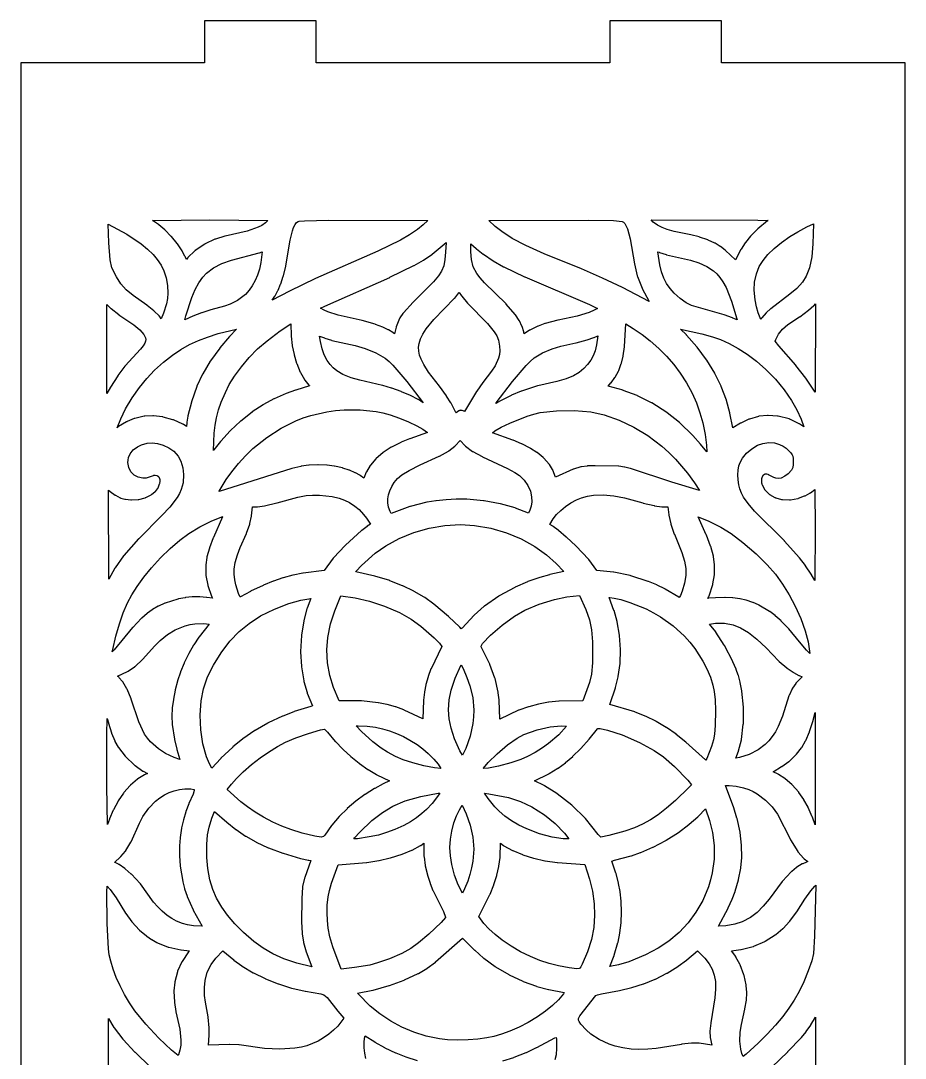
# Model space of a CAD drawing. Header units: millimetres. Extents: x 10 to 410, y 18 to 283.
# Drawn here: x 79 to 142.3, y 208.8 to 283 of the extents above; entities that cross this region are included whole.
import ezdxf

# ---------------------------------------------------------------- set-up
doc = ezdxf.new("R2010")
doc.units = ezdxf.units.MM
doc.layers.add('CUT', color=1, linetype='Continuous')

msp = doc.modelspace()

# ---------------------------------------------------------------- linework, layer by layer
at = {"layer": 'CUT'}
for points in [[(92.134, 283), (92.134, 280), (79, 280), (79, 160), (92.134, 160), (92.134, 157), (100.134, 157), (100.134, 160), (121.134, 160), (121.134, 157), (129.134, 157), (129.134, 160), (142.268, 160), (142.268, 280), (129.134, 280), (129.134, 283), (121.134, 283), (121.134, 280), (100.134, 280), (100.134, 283)], [(90.189, 267.071), (89.785, 267.56), (89.768, 267.579), (89.316, 268.037), (89.299, 268.053), (88.881, 268.409), (88.855, 268.429), (88.431, 268.712), (92.517, 268.75), (96.668, 268.71), (96.511, 268.548), (96.248, 268.362), (95.991, 268.226), (95.204, 267.947), (93.623, 267.59), (93.606, 267.585), (92.919, 267.383), (92.899, 267.376), (92.88, 267.368), (92.201, 267.052), (92.18, 267.042), (92.16, 267.029), (91.486, 266.566), (91.468, 266.553), (91.452, 266.538), (90.958, 266.07), (90.94, 266.051), (90.924, 266.031), (90.85, 265.929), (90.759, 266.146), (90.748, 266.169), (90.555, 266.53), (90.54, 266.555), (90.205, 267.05)], [(101.017, 268.737), (108.116, 268.706), (107.791, 268.409), (107.376, 268.067), (106.808, 267.679), (106.156, 267.305), (104.539, 266.523), (100.085, 264.562), (100.076, 264.557), (98.232, 263.663), (98.225, 263.66), (96.992, 263.021), (97.177, 263.299), (97.192, 263.324), (97.397, 263.715), (97.407, 263.736), (97.588, 264.168), (97.596, 264.188), (97.778, 264.737), (97.784, 264.757), (97.959, 265.453), (97.964, 265.475), (98.272, 267.318), (98.428, 267.983), (98.51, 268.212), (98.62, 268.428), (98.731, 268.567), (98.838, 268.646), (98.914, 268.669), (99.285, 268.699)], [(123.112, 264.716), (123.44, 263.875), (123.454, 263.845), (123.952, 262.913), (122.044, 263.91), (122.034, 263.915), (120.617, 264.59), (120.609, 264.594), (119.112, 265.249), (119.105, 265.251), (116.44, 266.339), (115.118, 266.935), (114.158, 267.438), (113.412, 267.915), (112.931, 268.296), (112.484, 268.707), (119.621, 268.738), (121.388, 268.707), (122.023, 268.648), (122.115, 268.586), (122.2, 268.495), (122.314, 268.308), (122.398, 268.11), (122.586, 267.414), (122.89, 265.624), (122.894, 265.605), (123.101, 264.752)], [(126.919, 267.687), (125.739, 267.923), (125.237, 268.067), (124.886, 268.201), (124.54, 268.378), (124.235, 268.606), (124.093, 268.763), (131.733, 268.745), (132.451, 268.723), (132.434, 268.711), (132.421, 268.701), (131.719, 268.119), (131.7, 268.102), (131.22, 267.624), (131.197, 267.598), (130.831, 267.132), (130.814, 267.108), (130.528, 266.654), (130.518, 266.637), (130.117, 265.895), (129.408, 266.574), (129.383, 266.595), (129.046, 266.848), (129.023, 266.864), (128.663, 267.083), (128.637, 267.097), (128.176, 267.314), (128.148, 267.325), (127.552, 267.53), (127.528, 267.536), (126.931, 267.684)], [(88.766, 265.932), (89.035, 265.524), (89.24, 265.104), (89.4, 264.606), (89.489, 264.075), (89.515, 263.506), (89.491, 263.126), (89.42, 262.756), (89.207, 262.076), (89.055, 261.678), (88.92, 261.861), (88.906, 261.879), (88.89, 261.896), (88.547, 262.232), (88.526, 262.251), (88.041, 262.638), (88.027, 262.648), (87.036, 263.345), (86.543, 263.762), (86.164, 264.185), (85.843, 264.675), (85.523, 265.334), (85.387, 265.909), (85.294, 267.125), (85.262, 268.446), (86.579, 267.733), (87.605, 267.056), (88.077, 266.671), (88.477, 266.279)], [(132.336, 262.125), (132.31, 262.099), (132.008, 261.742), (131.992, 261.721), (131.93, 261.631), (131.751, 262.108), (131.625, 262.541), (131.523, 263.036), (131.463, 263.723), (131.494, 264.302), (131.622, 264.906), (131.83, 265.418), (132.094, 265.841), (132.45, 266.275), (132.892, 266.71), (133.412, 267.14), (134.007, 267.558), (134.59, 267.913), (135.223, 268.251), (135.713, 268.483), (135.663, 267.034), (135.586, 266.119), (135.423, 265.322), (135.185, 264.728), (134.914, 264.305), (134.505, 263.853), (134.024, 263.441), (132.642, 262.403), (132.622, 262.386)], [(95.778, 264.432), (95.559, 264.031), (95.347, 263.732), (95.067, 263.427), (94.497, 262.989), (93.986, 262.722), (93.579, 262.579), (92.598, 262.318), (92.585, 262.314), (91.946, 262.109), (91.933, 262.104), (91.318, 261.873), (91.305, 261.868), (90.73, 261.617), (90.797, 261.887), (91.235, 263.201), (91.478, 263.775), (91.736, 264.259), (92.016, 264.662), (92.281, 264.953), (92.777, 265.338), (93.385, 265.645), (94.069, 265.877), (96.05, 266.394), (96.077, 266.402), (96.273, 266.476), (96.172, 265.701), (96.067, 265.239), (95.935, 264.815)], [(109.421, 267.132), (109.393, 266.454), (109.345, 265.914), (109.252, 265.478), (109.096, 265.094), (108.888, 264.759), (108.535, 264.329), (107.075, 262.876), (107.065, 262.866), (106.369, 262.103), (106.355, 262.086), (106.342, 262.068), (106.127, 261.744), (106.113, 261.719), (106.101, 261.694), (105.865, 261.111), (105.854, 261.078), (105.731, 260.615), (105.638, 260.684), (105.616, 260.7), (105.304, 260.888), (105.281, 260.901), (104.909, 261.08), (104.888, 261.089), (104.384, 261.285), (104.362, 261.292), (103.431, 261.564), (103.412, 261.569), (101.71, 261.937), (100.969, 262.172), (100.703, 262.294), (100.445, 262.452), (100.741, 262.597), (105.395, 264.645), (105.405, 264.649), (107.126, 265.488), (107.144, 265.497), (107.797, 265.875), (107.814, 265.886), (108.413, 266.293), (108.435, 266.31)], [(114.672, 261.535), (114.653, 261.568), (114.4, 261.955), (114.377, 261.985), (113.731, 262.731), (113.715, 262.748), (112.168, 264.259), (111.865, 264.604), (111.634, 264.914), (111.372, 265.41), (111.233, 265.925), (111.185, 266.473), (111.183, 267.05), (111.579, 266.699), (111.592, 266.688), (112.077, 266.307), (112.095, 266.294), (112.781, 265.837), (112.797, 265.828), (113.528, 265.41), (113.545, 265.401), (115.04, 264.678), (115.052, 264.673), (119.671, 262.7), (120.244, 262.411), (120.026, 262.29), (119.652, 262.134), (118.806, 261.882), (117.434, 261.586), (117.422, 261.583), (116.51, 261.346), (116.485, 261.338), (116.006, 261.164), (115.976, 261.151), (115.425, 260.876), (115.396, 260.859), (115.005, 260.601), (114.983, 260.723), (114.975, 260.754), (114.864, 261.125), (114.857, 261.145), (114.849, 261.164)], [(128.787, 264.89), (129.012, 264.626), (129.22, 264.322), (129.447, 263.91), (129.843, 262.947), (130.231, 261.689), (130.251, 261.6), (129.938, 261.737), (129.919, 261.745), (129.325, 261.956), (129.31, 261.961), (126.987, 262.638), (126.589, 262.828), (126.178, 263.128), (125.746, 263.519), (125.443, 263.856), (125.196, 264.209), (124.997, 264.596), (124.836, 265.035), (124.71, 265.54), (124.576, 266.483), (124.67, 266.44), (124.696, 266.43), (125.159, 266.275), (125.186, 266.267), (126.899, 265.874), (127.509, 265.689), (128.074, 265.435), (128.546, 265.115)], [(110.487, 255.137), (110.459, 255.136), (110.431, 255.132), (110.403, 255.126), (110.377, 255.117), (110.351, 255.104), (110.327, 255.09), (110.141, 254.965), (110.125, 254.989), (109.777, 255.65), (109.766, 255.669), (109.457, 256.158), (109.449, 256.17), (108.961, 256.86), (108.954, 256.87), (108.178, 257.873), (107.825, 258.414), (107.634, 258.792), (107.527, 259.09), (107.468, 259.372), (107.456, 259.643), (107.489, 259.911), (107.59, 260.239), (107.761, 260.587), (108.006, 260.96), (108.556, 261.623), (110.029, 263.151), (110.045, 263.169), (110.343, 263.536), (110.361, 263.561), (110.368, 263.574), (110.521, 263.328), (110.543, 263.298), (110.946, 262.809), (110.961, 262.791), (112.378, 261.337), (112.874, 260.747), (113.043, 260.468), (113.169, 260.146), (113.254, 259.723), (113.27, 259.394), (113.241, 259.132), (113.174, 258.868), (112.926, 258.33), (112.67, 257.934), (112.053, 257.129), (112.046, 257.12), (111.618, 256.509), (111.608, 256.492), (110.74, 255.048), (110.734, 255.054), (110.709, 255.07), (110.682, 255.084), (110.654, 255.095), (110.571, 255.123), (110.544, 255.131), (110.516, 255.135)], [(87.759, 259.746), (87.573, 259.514), (86.459, 258.318), (86.438, 258.293), (85.945, 257.618), (85.935, 257.603), (85.427, 256.801), (85.421, 256.792), (85.153, 256.332), (85.15, 262.696), (85.438, 262.426), (85.458, 262.409), (86.005, 261.986), (86.019, 261.976), (87.085, 261.255), (87.513, 260.904), (87.813, 260.56), (87.925, 260.311), (87.937, 260.203), (87.923, 260.081), (87.876, 259.947)], [(133.218, 259.749), (132.973, 260.084), (133.018, 260.213), (133.202, 260.588), (133.479, 260.943), (133.873, 261.267), (134.703, 261.815), (134.716, 261.825), (135.34, 262.291), (135.355, 262.303), (135.734, 262.629), (135.748, 262.642), (135.85, 262.743), (135.829, 256.425), (135.157, 257.43), (135.146, 257.445), (134.447, 258.353), (134.435, 258.367)], [(98.554, 259.1), (98.727, 258.505), (98.737, 258.478), (98.983, 257.876), (98.999, 257.842), (99.293, 257.333), (99.305, 257.313), (99.32, 257.294), (99.614, 256.939), (99.63, 256.921), (99.648, 256.904), (99.663, 256.892), (98.67, 256.59), (98.657, 256.586), (97.995, 256.348), (97.976, 256.34), (97.128, 255.963), (97.107, 255.952), (96.363, 255.545), (96.343, 255.533), (95.564, 255.02), (95.544, 255.006), (94.736, 254.367), (94.718, 254.352), (94.005, 253.686), (93.991, 253.671), (93.302, 252.925), (93.288, 252.91), (92.807, 252.307), (92.792, 252.286), (92.782, 252.27), (92.84, 253.505), (92.902, 254.084), (92.993, 254.606), (93.136, 255.165), (93.335, 255.731), (93.634, 256.421), (93.919, 256.987), (94.289, 257.583), (94.783, 258.258), (95.341, 258.917), (95.935, 259.525), (96.618, 260.117), (97.556, 260.824), (98.32, 261.32), (98.352, 260.455), (98.353, 260.436), (98.421, 259.781), (98.425, 259.757), (98.548, 259.124)], [(121.757, 257.947), (121.774, 257.984), (121.956, 258.48), (121.966, 258.512), (122.083, 259.007), (122.088, 259.033), (122.179, 259.687), (122.181, 259.71), (122.271, 261.331), (122.812, 260.991), (123.441, 260.559), (124.031, 260.101), (124.637, 259.567), (125.197, 259.005), (125.71, 258.415), (126.175, 257.799), (126.627, 257.097), (127.021, 256.368), (127.329, 255.677), (127.586, 254.965), (127.792, 254.234), (127.956, 253.414), (128.05, 252.647), (128.073, 252.157), (127.626, 252.715), (127.617, 252.726), (127.072, 253.34), (127.06, 253.354), (126.154, 254.251), (126.127, 254.274), (125.226, 254.966), (125.206, 254.98), (124.138, 255.664), (124.112, 255.678), (123.111, 256.179), (123.084, 256.19), (122.102, 256.56), (122.081, 256.567), (121.02, 256.87), (121.217, 257.095), (121.232, 257.113), (121.496, 257.473), (121.516, 257.505)], [(92.559, 258.658), (92.014, 257.752), (92.001, 257.726), (91.601, 256.871), (91.59, 256.844), (91.211, 255.749), (91.204, 255.726), (90.958, 254.745), (90.953, 254.721), (90.883, 254.279), (90.88, 254.252), (90.865, 253.972), (90.839, 253.992), (90.637, 254.126), (90.617, 254.139), (90.595, 254.149), (89.922, 254.446), (89.886, 254.459), (89.184, 254.659), (89.163, 254.664), (89.142, 254.667), (88.49, 254.748), (88.465, 254.75), (88.44, 254.749), (87.871, 254.716), (87.849, 254.714), (87.826, 254.71), (87.17, 254.562), (87.147, 254.556), (87.124, 254.548), (86.604, 254.334), (86.584, 254.325), (86.565, 254.314), (86.002, 253.969), (85.973, 253.949), (85.901, 253.892), (86.149, 254.529), (86.499, 255.243), (86.958, 256.022), (87.484, 256.776), (88.012, 257.424), (88.572, 258.014), (89.201, 258.579), (89.851, 259.089), (90.447, 259.488), (91.063, 259.835), (91.716, 260.139), (92.348, 260.381), (93.116, 260.623), (94.427, 260.947), (93.937, 260.422), (93.928, 260.412), (93.248, 259.606), (93.236, 259.591), (92.573, 258.679)], [(120.011, 260.353), (120.267, 260.466), (120.184, 259.819), (120.081, 259.402), (119.943, 259.038), (119.769, 258.716), (119.551, 258.42), (119.28, 258.137), (118.933, 257.842), (118.529, 257.592), (118.003, 257.384), (117.342, 257.202), (115.978, 256.886), (115.956, 256.88), (114.814, 256.516), (114.791, 256.507), (114.098, 256.217), (114.078, 256.207), (113.219, 255.762), (113.206, 255.755), (112.99, 255.629), (113.012, 255.661), (114.177, 257.196), (115.143, 258.354), (115.43, 258.639), (115.736, 258.889), (116.32, 259.251), (117.002, 259.542), (117.633, 259.732), (118.711, 259.97), (118.723, 259.973), (119.505, 260.183), (119.521, 260.188), (119.987, 260.344)], [(129.946, 253.88), (129.732, 254.929), (129.728, 254.948), (129.482, 255.835), (129.475, 255.86), (129.101, 256.847), (129.09, 256.872), (128.651, 257.765), (128.639, 257.787), (128.068, 258.719), (128.054, 258.74), (127.375, 259.654), (127.361, 259.671), (126.626, 260.512), (126.615, 260.525), (126.193, 260.952), (127.721, 260.615), (128.481, 260.401), (129.045, 260.202), (129.673, 259.917), (130.318, 259.561), (130.952, 259.152), (131.62, 258.651), (132.306, 258.053), (132.99, 257.354), (133.603, 256.612), (134.135, 255.838), (134.513, 255.17), (134.821, 254.494), (135.005, 253.957), (134.726, 254.156), (134.706, 254.169), (134.685, 254.18), (134.009, 254.504), (133.982, 254.515), (133.955, 254.523), (133.18, 254.714), (133.157, 254.719), (133.134, 254.721), (132.452, 254.772), (132.427, 254.773), (132.403, 254.772), (131.824, 254.712), (131.799, 254.709), (131.774, 254.703), (131.133, 254.516), (131.112, 254.508), (131.091, 254.5), (130.513, 254.224), (130.488, 254.21)], [(106.87, 256.195), (106.235, 256.47), (106.219, 256.477), (105.543, 256.721), (105.528, 256.726), (104.895, 256.916), (104.877, 256.921), (103.249, 257.297), (102.645, 257.465), (102.027, 257.707), (101.604, 257.955), (101.349, 258.168), (101.125, 258.418), (100.925, 258.712), (100.715, 259.111), (100.566, 259.541), (100.438, 260.062), (100.376, 260.452), (100.722, 260.31), (100.744, 260.301), (101.236, 260.146), (101.261, 260.139), (102.929, 259.774), (103.636, 259.568), (104.405, 259.247), (105.058, 258.859), (105.351, 258.628), (105.62, 258.366), (106.621, 257.194), (107.792, 255.683), (107.439, 255.906), (107.416, 255.918), (106.886, 256.188)], [(100.891, 255.033), (101.504, 255.121), (102.123, 255.174), (103.29, 255.178), (104.424, 255.056), (104.906, 254.958), (105.431, 254.808), (106.082, 254.58), (106.733, 254.314), (107.331, 254.031), (107.762, 253.792), (108.106, 253.547), (106.82, 253.097), (106.808, 253.093), (106.212, 252.855), (106.191, 252.845), (105.519, 252.51), (105.491, 252.494), (104.922, 252.125), (104.891, 252.102), (104.421, 251.695), (104.404, 251.68), (104.389, 251.663), (104.015, 251.217), (104.001, 251.198), (103.988, 251.179), (103.733, 250.747), (103.717, 250.714), (103.537, 250.291), (103.269, 250.476), (103.248, 250.49), (102.942, 250.662), (102.916, 250.675), (102.508, 250.852), (102.482, 250.862), (102.035, 251.006), (102.009, 251.013), (101.446, 251.136), (101.422, 251.14), (100.912, 251.205), (100.888, 251.207), (100.27, 251.234), (100.248, 251.234), (99.638, 251.213), (99.609, 251.21), (99.053, 251.133), (99.024, 251.128), (98.401, 250.972), (98.385, 250.968), (93.182, 249.337), (93.197, 249.364), (93.704, 250.195), (94.095, 250.742), (94.567, 251.326), (95.074, 251.878), (95.611, 252.395), (96.593, 253.193), (97.637, 253.868), (98.667, 254.382), (99.191, 254.589), (99.76, 254.774)], [(125.582, 249.99), (122.612, 250.975), (122.59, 250.981), (122.218, 251.072), (122.19, 251.077), (121.781, 251.132), (121.75, 251.135), (120.096, 251.171), (120.082, 251.171), (119.54, 251.156), (119.516, 251.154), (119.118, 251.107), (119.092, 251.103), (119.067, 251.097), (118.536, 250.931), (118.506, 250.92), (117.261, 250.368), (117.061, 250.858), (117.051, 250.879), (117.04, 250.899), (116.822, 251.255), (116.808, 251.275), (116.793, 251.294), (116.412, 251.723), (116.396, 251.739), (116.379, 251.754), (115.945, 252.109), (115.919, 252.128), (115.465, 252.418), (115.442, 252.431), (114.839, 252.74), (114.819, 252.749), (114.217, 252.999), (114.204, 253.004), (112.734, 253.532), (112.922, 253.668), (113.358, 253.921), (113.98, 254.227), (115.221, 254.722), (115.711, 254.873), (116.165, 254.974), (117.329, 255.112), (118.586, 255.129), (119.771, 255.025), (120.727, 254.812), (121.807, 254.435), (122.852, 253.939), (123.853, 253.329), (124.861, 252.563), (125.362, 252.114), (125.842, 251.635), (126.692, 250.643), (127.189, 249.954), (127.541, 249.393)], [(87.635, 252.68), (88.032, 252.788), (88.396, 252.812), (88.783, 252.767), (89.184, 252.65), (89.601, 252.454), (89.945, 252.204), (90.258, 251.851), (90.456, 251.493), (90.601, 251.012), (90.647, 250.541), (90.608, 249.948), (90.484, 249.474), (90.36, 249.197), (90.189, 248.905), (89.66, 248.221), (89.088, 247.608), (87.435, 245.95), (87.424, 245.938), (86.363, 244.749), (86.343, 244.722), (85.748, 243.869), (85.735, 243.848), (85.289, 243.068), (85.283, 249.419), (85.378, 249.344), (85.394, 249.332), (85.762, 249.078), (85.788, 249.062), (86.112, 248.887), (86.138, 248.874), (86.165, 248.865), (86.438, 248.783), (86.461, 248.777), (86.485, 248.774), (86.875, 248.727), (86.901, 248.725), (86.927, 248.725), (87.399, 248.757), (87.425, 248.76), (87.452, 248.766), (87.895, 248.883), (87.923, 248.892), (87.95, 248.904), (88.332, 249.098), (88.358, 249.113), (88.383, 249.13), (88.586, 249.297), (88.609, 249.317), (88.629, 249.341), (88.781, 249.533), (88.796, 249.554), (88.808, 249.575), (88.819, 249.598), (88.935, 249.875), (88.945, 249.902), (88.952, 249.93), (88.974, 250.05), (88.978, 250.075), (88.979, 250.1), (88.978, 250.125), (88.975, 250.149), (88.97, 250.174), (88.951, 250.245), (88.943, 250.27), (88.933, 250.295), (88.92, 250.318), (88.905, 250.341), (88.888, 250.361), (88.869, 250.38), (88.849, 250.397), (88.827, 250.412), (88.803, 250.425), (88.778, 250.436), (88.753, 250.444), (88.727, 250.45), (88.618, 250.468), (88.59, 250.471), (88.562, 250.471), (88.534, 250.469), (88.506, 250.464), (88.48, 250.456), (87.983, 250.283), (87.725, 250.273), (87.403, 250.348), (87.112, 250.509), (86.88, 250.742), (86.727, 251.036), (86.663, 251.397), (86.674, 251.581), (86.715, 251.76), (86.835, 252.025), (87.051, 252.302), (87.342, 252.532)], [(110.17, 248.78), (110.155, 248.78), (109.434, 248.745), (109.418, 248.744), (108.706, 248.67), (108.691, 248.667), (108.069, 248.567), (108.046, 248.562), (106.855, 248.265), (106.826, 248.256), (105.497, 247.767), (105.422, 247.89), (105.314, 248.217), (105.262, 248.522), (105.254, 248.804), (105.297, 249.092), (105.39, 249.388), (105.533, 249.687), (105.722, 249.978), (105.952, 250.252), (106.247, 250.518), (106.781, 250.838), (107.578, 251.242), (108.924, 251.858), (108.942, 251.867), (109.586, 252.22), (109.621, 252.242), (110.048, 252.565), (110.067, 252.581), (110.084, 252.598), (110.43, 252.97), (110.785, 252.595), (110.803, 252.578), (110.823, 252.562), (111.313, 252.202), (111.346, 252.181), (112.007, 251.826), (112.02, 251.819), (113.809, 250.977), (114.347, 250.682), (114.672, 250.469), (115.013, 250.137), (115.274, 249.762), (115.452, 249.359), (115.544, 248.94), (115.552, 248.583), (115.508, 248.293), (115.415, 248.003), (115.312, 247.776), (114.38, 248.144), (114.355, 248.152), (113.327, 248.451), (113.299, 248.457), (112.138, 248.669), (112.111, 248.673), (110.915, 248.773), (110.894, 248.774)], [(130.448, 251.397), (130.619, 251.72), (130.901, 252.067), (131.283, 252.389), (131.711, 252.636), (132.077, 252.766), (132.506, 252.831), (132.924, 252.8), (133.265, 252.699), (133.536, 252.562), (133.74, 252.419), (134.074, 252.105), (134.186, 251.95), (134.222, 251.848), (134.244, 251.691), (134.247, 251.271), (134.22, 251.042), (134.126, 250.849), (133.888, 250.602), (133.663, 250.426), (133.391, 250.296), (133.198, 250.261), (133.003, 250.278), (132.864, 250.322), (132.53, 250.511), (132.507, 250.523), (132.483, 250.532), (132.459, 250.539), (132.37, 250.561), (132.343, 250.566), (132.315, 250.569), (132.287, 250.569), (132.259, 250.566), (132.231, 250.56), (132.205, 250.551), (132.179, 250.54), (132.155, 250.526), (132.132, 250.51), (132.11, 250.492), (132.091, 250.472), (132.074, 250.45), (132.059, 250.426), (132.047, 250.401), (132.037, 250.375), (131.995, 250.245), (131.988, 250.219), (131.984, 250.193), (131.982, 250.167), (131.982, 250.141), (131.996, 249.933), (132, 249.906), (132.006, 249.879), (132.014, 249.852), (132.025, 249.827), (132.179, 249.52), (132.194, 249.495), (132.211, 249.471), (132.23, 249.449), (132.512, 249.163), (132.529, 249.146), (132.548, 249.132), (132.568, 249.118), (132.929, 248.904), (132.952, 248.892), (132.975, 248.882), (133, 248.874), (133.416, 248.762), (133.448, 248.756), (133.48, 248.753), (133.992, 248.738), (134.021, 248.738), (134.05, 248.742), (134.577, 248.836), (134.601, 248.842), (134.625, 248.849), (135.066, 249.012), (135.085, 249.02), (135.104, 249.029), (135.45, 249.219), (135.469, 249.23), (135.486, 249.242), (135.802, 249.485), (135.826, 246.695), (135.795, 242.975), (135.543, 243.409), (135.534, 243.424), (135.133, 244.02), (135.123, 244.034), (134.699, 244.588), (134.686, 244.604), (133.635, 245.786), (133.624, 245.798), (131.488, 247.93), (131.029, 248.463), (130.704, 248.927), (130.555, 249.204), (130.43, 249.525), (130.358, 249.804), (130.306, 250.159), (130.287, 250.513), (130.309, 250.858), (130.371, 251.173)], [(95.159, 246.34), (95.388, 247.002), (95.398, 247.036), (95.509, 247.566), (95.513, 247.597), (95.573, 248.233), (95.9, 248.234), (95.921, 248.235), (95.941, 248.238), (96.426, 248.313), (96.446, 248.317), (97.324, 248.518), (97.335, 248.521), (98.809, 248.924), (99.426, 249.042), (99.861, 249.071), (100.381, 249.062), (101.271, 248.971), (101.767, 248.853), (102.157, 248.714), (102.517, 248.54), (102.904, 248.29), (103.203, 248.038), (103.526, 247.692), (103.734, 247.415), (104.007, 246.991), (103.787, 246.851), (103.768, 246.837), (103.386, 246.546), (103.368, 246.531), (102.219, 245.492), (102.202, 245.476), (101.376, 244.589), (101.355, 244.564), (100.698, 243.669), (99.196, 243.494), (99.173, 243.49), (98.477, 243.349), (98.458, 243.345), (97.776, 243.159), (97.758, 243.153), (97.076, 242.918), (97.061, 242.912), (96.358, 242.621), (96.347, 242.616), (95.442, 242.191), (95.431, 242.186), (94.712, 241.809), (94.694, 241.808), (94.673, 241.833), (94.579, 242.04), (94.394, 242.654), (94.313, 243.018), (94.268, 243.429), (94.273, 243.774), (94.345, 244.264), (94.497, 244.8), (94.702, 245.327), (95.15, 246.316)], [(117.445, 246.562), (117.082, 246.832), (117.058, 246.848), (116.854, 246.97), (117.086, 247.371), (117.326, 247.683), (117.622, 247.984), (117.965, 248.265), (118.344, 248.518), (118.749, 248.733), (119.116, 248.883), (119.534, 249.003), (119.971, 249.076), (120.657, 249.101), (121.418, 249.027), (122.18, 248.875), (123.504, 248.509), (123.516, 248.506), (124.316, 248.321), (124.337, 248.317), (124.858, 248.238), (124.898, 248.235), (125.296, 248.233), (125.354, 247.666), (125.36, 247.63), (125.502, 247.026), (125.509, 247.001), (125.747, 246.288), (125.754, 246.271), (126.284, 244.975), (126.483, 244.342), (126.573, 243.818), (126.569, 243.331), (126.474, 242.764), (126.317, 242.205), (126.192, 241.899), (126.095, 241.761), (126.074, 241.768), (125.099, 242.354), (125.078, 242.365), (124.517, 242.64), (124.502, 242.647), (123.905, 242.895), (123.883, 242.904), (122.632, 243.308), (122.602, 243.316), (121.434, 243.556), (121.405, 243.561), (120.198, 243.679), (119.633, 244.46), (119.609, 244.489), (118.718, 245.427), (118.705, 245.439), (118.035, 246.062), (118.025, 246.07), (117.459, 246.551)], [(89.683, 245.253), (90.369, 245.844), (91.034, 246.336), (91.808, 246.797), (92.674, 247.228), (93.447, 247.534), (93.44, 247.51), (92.781, 246.041), (92.775, 246.026), (92.501, 245.31), (92.492, 245.283), (92.318, 244.648), (92.311, 244.614), (92.235, 244.095), (92.233, 244.072), (92.233, 244.05), (92.243, 243.369), (92.245, 243.345), (92.249, 243.32), (92.382, 242.637), (92.392, 242.6), (92.653, 241.835), (92.661, 241.815), (92.67, 241.796), (92.725, 241.691), (92.314, 241.757), (92.29, 241.759), (91.806, 241.794), (91.783, 241.795), (91.293, 241.788), (91.27, 241.787), (90.783, 241.74), (90.759, 241.737), (90.282, 241.649), (90.248, 241.641), (89.33, 241.352), (89.297, 241.34), (88.86, 241.139), (88.835, 241.127), (88.423, 240.886), (88.402, 240.872), (88.061, 240.628), (88.042, 240.613), (87.651, 240.279), (87.631, 240.26), (87.01, 239.609), (86.996, 239.594), (85.686, 237.995), (85.55, 237.856), (85.584, 238.029), (85.808, 238.985), (86.059, 239.858), (86.337, 240.649), (86.641, 241.358), (86.95, 241.951), (87.317, 242.538), (87.802, 243.207), (88.35, 243.877), (89.001, 244.589)], [(134.693, 238.567), (133.932, 239.508), (133.917, 239.525), (133.403, 240.065), (133.385, 240.082), (132.971, 240.448), (132.955, 240.462), (132.59, 240.738), (132.563, 240.756), (131.806, 241.203), (131.776, 241.219), (131.384, 241.39), (131.36, 241.399), (130.891, 241.555), (130.866, 241.562), (130.454, 241.659), (130.429, 241.663), (129.936, 241.731), (129.909, 241.734), (129.383, 241.755), (129.364, 241.755), (128.703, 241.736), (128.687, 241.735), (128.205, 241.694), (128.186, 241.692), (128.148, 241.686), (128.221, 241.846), (128.233, 241.875), (128.498, 242.679), (128.508, 242.717), (128.624, 243.363), (128.627, 243.386), (128.628, 243.41), (128.634, 244.059), (128.634, 244.081), (128.631, 244.102), (128.548, 244.665), (128.541, 244.699), (128.35, 245.391), (128.342, 245.416), (128.041, 246.207), (128.034, 246.222), (127.452, 247.515), (128.214, 247.218), (129.079, 246.789), (129.819, 246.329), (130.661, 245.686), (131.602, 244.867), (132.393, 244.089), (132.977, 243.415), (133.495, 242.7), (133.97, 241.934), (134.394, 241.135), (134.787, 240.249), (135.101, 239.364), (135.313, 238.569), (135.449, 237.744), (135.202, 237.989)], [(106.308, 242.592), (105.411, 242.95), (105.389, 242.958), (104.337, 243.281), (104.317, 243.286), (102.967, 243.592), (103.004, 243.64), (103.379, 244.041), (104.349, 244.916), (105.118, 245.447), (106.063, 245.96), (107.127, 246.398), (108.225, 246.715), (109.337, 246.906), (110.447, 246.969), (111.463, 246.906), (112.622, 246.7), (113.741, 246.376), (114.794, 245.943), (115.77, 245.404), (116.603, 244.812), (117.304, 244.188), (117.838, 243.61), (116.847, 243.386), (116.833, 243.382), (116.135, 243.187), (116.118, 243.181), (115.276, 242.883), (115.257, 242.875), (114.364, 242.484), (114.342, 242.473), (113.22, 241.857), (113.195, 241.842), (112.183, 241.138), (112.159, 241.12), (111.443, 240.497), (111.421, 240.476), (110.572, 239.556), (110.508, 239.501), (110.397, 239.637), (110.373, 239.663), (109.622, 240.377), (109.608, 240.389), (108.557, 241.267), (108.542, 241.279), (107.893, 241.751), (107.868, 241.767), (107.137, 242.189), (107.12, 242.199), (106.326, 242.584)], [(99.24, 240.086), (99.078, 239.058), (99.075, 239.028), (99.019, 237.894), (99.019, 237.865), (99.078, 236.816), (99.081, 236.786), (99.246, 235.781), (99.253, 235.75), (99.48, 234.95), (99.491, 234.919), (99.876, 233.999), (99.747, 233.944), (98.547, 233.588), (98.525, 233.581), (97.735, 233.273), (97.715, 233.264), (96.7, 232.778), (96.681, 232.768), (95.765, 232.239), (95.747, 232.228), (94.891, 231.643), (94.872, 231.629), (94.176, 231.063), (94.159, 231.048), (93.319, 230.247), (93.306, 230.234), (92.677, 229.55), (92.507, 229.859), (92.29, 230.365), (92.03, 231.28), (91.874, 232.288), (91.829, 233.334), (91.903, 234.356), (92.078, 235.228), (92.369, 236.067), (92.777, 236.915), (93.326, 237.804), (93.967, 238.633), (94.622, 239.315), (95.334, 239.9), (96.159, 240.431), (97.141, 240.927), (98.167, 241.32), (99.039, 241.557), (99.761, 241.679), (99.481, 240.978), (99.47, 240.946), (99.246, 240.115)], [(105.195, 234.097), (104.594, 234.221), (104.567, 234.225), (103.371, 234.351), (103.345, 234.352), (101.774, 234.367), (101.376, 235.308), (101.109, 236.167), (100.942, 237.088), (100.899, 238.015), (100.97, 238.889), (101.166, 239.86), (101.462, 240.793), (101.9, 241.87), (102.927, 241.723), (103.944, 241.485), (105.014, 241.134), (106.091, 240.665), (106.927, 240.196), (107.622, 239.702), (108.575, 238.866), (108.951, 238.481), (109.129, 238.254), (108.354, 236.659), (108.344, 236.636), (108.139, 236.09), (108.132, 236.068), (107.977, 235.519), (107.972, 235.497), (107.876, 235.007), (107.873, 234.985), (107.805, 234.402), (107.803, 234.377), (107.771, 233.076), (106.427, 233.702), (106.403, 233.712), (105.821, 233.921), (105.802, 233.927), (105.215, 234.092)], [(112.92, 235.984), (112.559, 236.95), (112.548, 236.976), (111.928, 238.228), (111.927, 238.276), (112.038, 238.463), (112.601, 239.067), (113.429, 239.778), (114.307, 240.415), (115.056, 240.836), (116.089, 241.268), (117.179, 241.607), (118.053, 241.791), (118.96, 241.886), (119.409, 240.901), (119.671, 240.162), (119.82, 239.44), (119.887, 238.588), (119.891, 237.076), (119.826, 236.278), (119.672, 235.661), (119.214, 234.366), (117.519, 234.342), (117.492, 234.34), (116.774, 234.26), (116.753, 234.257), (116.046, 234.124), (116.025, 234.12), (115.332, 233.936), (115.312, 233.93), (114.638, 233.695), (114.612, 233.684), (113.259, 233.055), (113.214, 234.415), (113.212, 234.438), (113.154, 234.94), (113.149, 234.969), (112.931, 235.947)], [(121.54, 235.291), (121.547, 235.315), (121.737, 236.076), (121.742, 236.103), (121.874, 237.024), (121.877, 237.054), (121.911, 237.989), (121.911, 238.02), (121.837, 239.034), (121.833, 239.064), (121.663, 240.002), (121.657, 240.028), (121.435, 240.812), (121.429, 240.831), (121.097, 241.75), (121.125, 241.75), (121.444, 241.708), (121.922, 241.598), (122.556, 241.403), (123.731, 240.93), (124.262, 240.661), (124.77, 240.361), (125.668, 239.714), (126.473, 238.974), (126.857, 238.549), (127.211, 238.102), (127.796, 237.2), (128.084, 236.636), (128.329, 236.05), (128.515, 235.48), (128.61, 235.037), (128.675, 234.434), (128.699, 233.662), (128.683, 232.584), (128.629, 231.965), (128.55, 231.571), (128.399, 231.085), (128.074, 230.231), (128.015, 230.108), (127.973, 230.136), (126.577, 231.401), (126.565, 231.411), (125.89, 231.957), (125.873, 231.97), (125.18, 232.451), (125.162, 232.463), (124.444, 232.884), (124.425, 232.894), (123.744, 233.227), (123.726, 233.236), (122.939, 233.553), (122.916, 233.561), (121.136, 234.104), (121.15, 234.161)], [(88.571, 238.272), (88.969, 238.668), (89.502, 239.097), (90.051, 239.435), (90.751, 239.728), (91.13, 239.827), (91.443, 239.878), (92.098, 239.896), (92.476, 239.848), (91.763, 238.938), (91.749, 238.92), (91.377, 238.355), (91.368, 238.34), (91.032, 237.756), (91.024, 237.74), (90.697, 237.071), (90.689, 237.053), (90.437, 236.436), (90.431, 236.419), (90.22, 235.791), (90.215, 235.773), (90.046, 235.135), (90.042, 235.117), (89.918, 234.478), (89.915, 234.459), (89.842, 233.865), (89.841, 233.843), (89.817, 233.257), (89.817, 233.235), (89.838, 232.707), (89.841, 232.678), (89.994, 231.622), (89.998, 231.598), (90.164, 230.894), (90.168, 230.88), (90.373, 230.169), (89.963, 230.31), (89.36, 230.6), (88.849, 230.937), (88.282, 231.435), (88.055, 231.691), (87.851, 231.978), (87.457, 232.856), (86.899, 234.476), (86.893, 234.492), (86.604, 235.191), (86.586, 235.227), (86.292, 235.724), (86.279, 235.744), (86.264, 235.763), (86.048, 236.016), (86.023, 236.041), (85.93, 236.125), (86.642, 236.462), (86.677, 236.482), (87.144, 236.793), (87.162, 236.806), (87.179, 236.82), (87.713, 237.314), (87.731, 237.333)], [(129.937, 237.177), (129.329, 238.328), (129.316, 238.349), (128.726, 239.265), (128.708, 239.289), (128.257, 239.849), (128.688, 239.903), (129.344, 239.904), (129.95, 239.79), (130.489, 239.578), (131.05, 239.243), (131.652, 238.771), (132.315, 238.147), (133.227, 237.194), (133.248, 237.174), (133.796, 236.711), (133.818, 236.694), (134.239, 236.405), (134.263, 236.39), (134.655, 236.176), (134.691, 236.16), (134.899, 236.082), (134.465, 235.637), (134.45, 235.62), (134.436, 235.602), (134.202, 235.27), (134.188, 235.248), (134.176, 235.225), (133.956, 234.742), (133.944, 234.711), (133.481, 233.257), (133.176, 232.514), (132.976, 232.137), (132.756, 231.798), (132.516, 231.499), (132.256, 231.235), (131.753, 230.851), (131.101, 230.51), (130.422, 230.297), (130.156, 230.254), (130.343, 230.759), (130.352, 230.789), (130.546, 231.57), (130.552, 231.604), (130.684, 232.695), (130.686, 232.726), (130.695, 233.879), (130.694, 233.909), (130.58, 235.055), (130.576, 235.08), (130.465, 235.665), (130.46, 235.684), (130.334, 236.17), (130.327, 236.191), (130.184, 236.607), (130.176, 236.627), (129.946, 237.158)], [(109.604, 233.721), (109.642, 234.424), (109.781, 235.128), (110.065, 235.971), (110.474, 236.888), (110.498, 236.927), (110.635, 236.673), (110.917, 236.025), (111.132, 235.428), (111.332, 234.586), (111.404, 233.696), (111.39, 233.214), (111.338, 232.731), (111.144, 231.827), (110.825, 230.95), (110.59, 230.473), (110.416, 230.788), (110.032, 231.642), (109.789, 232.399), (109.656, 233.068)], [(85.621, 226.542), (85.35, 225.912), (85.344, 225.897), (85.207, 225.518), (85.155, 228.245), (85.163, 231.95), (85.187, 233.093), (85.269, 232.785), (85.272, 232.772), (85.495, 232.067), (85.502, 232.049), (85.72, 231.498), (85.737, 231.462), (85.97, 231.054), (85.993, 231.021), (86.475, 230.406), (86.501, 230.377), (87.144, 229.761), (87.174, 229.735), (87.725, 229.34), (87.743, 229.328), (87.762, 229.317), (88.063, 229.166), (87.888, 229.085), (87.859, 229.07), (87.375, 228.775), (87.357, 228.763), (87.34, 228.75), (86.847, 228.333), (86.831, 228.319), (86.816, 228.303), (86.368, 227.791), (86.347, 227.763), (85.98, 227.217), (85.965, 227.192), (85.631, 226.563)], [(133.674, 228.777), (133.645, 228.798), (133.191, 229.095), (133.169, 229.108), (132.831, 229.288), (133.427, 229.654), (133.445, 229.666), (133.948, 230.029), (133.977, 230.053), (134.452, 230.506), (134.467, 230.521), (134.48, 230.537), (134.842, 231.002), (134.863, 231.033), (135.138, 231.504), (135.153, 231.533), (135.418, 232.14), (135.428, 232.168), (135.678, 232.953), (135.683, 232.971), (135.82, 233.531), (135.831, 233.185), (135.83, 225.692), (135.824, 225.484), (135.626, 226.042), (135.619, 226.06), (135.328, 226.723), (135.316, 226.747), (135.016, 227.283), (135.002, 227.306), (134.665, 227.791), (134.644, 227.817), (134.172, 228.347), (134.145, 228.374)], [(94.916, 229.28), (95.502, 229.794), (96.131, 230.284), (96.717, 230.691), (97.371, 231.094), (97.944, 231.395), (98.68, 231.708), (99.577, 232.026), (100.432, 232.279), (100.721, 232.322), (100.745, 232.308), (100.948, 232.12), (101.491, 231.459), (101.506, 231.443), (102.037, 230.893), (102.051, 230.879), (102.604, 230.381), (102.616, 230.371), (103.211, 229.894), (103.224, 229.885), (103.831, 229.453), (103.846, 229.443), (104.436, 229.081), (104.463, 229.066), (105.387, 228.628), (104.932, 228.422), (104.917, 228.415), (104.316, 228.099), (104.297, 228.088), (103.635, 227.671), (103.618, 227.659), (102.978, 227.186), (102.962, 227.174), (102.359, 226.659), (102.344, 226.645), (101.793, 226.101), (101.777, 226.083), (101.252, 225.467), (101.235, 225.445), (100.751, 224.744), (100.685, 224.673), (100.646, 224.648), (100.484, 224.62), (100.045, 224.679), (99.128, 224.897), (98.324, 225.146), (97.677, 225.394), (97.043, 225.68), (96.359, 226.037), (95.771, 226.391), (95.214, 226.773), (94.751, 227.131), (93.774, 228.01), (94.079, 228.403), (94.444, 228.813)], [(107.046, 229.915), (106.365, 230.149), (105.803, 230.389), (105.227, 230.685), (104.776, 230.972), (104.187, 231.433), (103.378, 232.17), (102.987, 232.573), (103.147, 232.582), (103.774, 232.547), (104.373, 232.466), (104.885, 232.358), (105.388, 232.212), (105.883, 232.027), (106.367, 231.807), (106.834, 231.555), (107.344, 231.231), (107.76, 230.922), (108.145, 230.591), (108.544, 230.188), (108.847, 229.822), (109.057, 229.513), (108.601, 229.557), (107.836, 229.703)], [(112.43, 229.946), (113.072, 230.579), (113.811, 231.201), (114.511, 231.699), (114.993, 231.952), (115.939, 232.284), (116.871, 232.494), (117.65, 232.566), (118.044, 232.55), (117.482, 231.936), (116.757, 231.309), (116.326, 231), (115.8, 230.673), (115.252, 230.383), (114.767, 230.165), (114.067, 229.916), (113.163, 229.685), (112.464, 229.553), (112.076, 229.51), (112.102, 229.552)], [(117.959, 229.933), (117.975, 229.945), (118.485, 230.377), (118.5, 230.39), (119.05, 230.927), (119.064, 230.941), (119.656, 231.607), (119.667, 231.621), (120.249, 232.364), (120.289, 232.392), (120.435, 232.387), (120.968, 232.267), (122.016, 231.924), (123.259, 231.382), (124.318, 230.808), (124.975, 230.353), (125.76, 229.655), (126.713, 228.682), (126.982, 228.359), (126.985, 228.355), (126.797, 228.154), (125.83, 227.228), (125.195, 226.672), (124.583, 226.203), (124.037, 225.846), (123.479, 225.54), (122.896, 225.279), (122.199, 225.03), (121.065, 224.726), (120.498, 224.618), (120.305, 224.8), (119.385, 225.948), (119.361, 225.974), (118.433, 226.877), (118.411, 226.896), (117.375, 227.712), (117.35, 227.73), (116.46, 228.284), (116.433, 228.298), (115.737, 228.631), (116.772, 229.138), (116.796, 229.152), (117.412, 229.534), (117.43, 229.546)], [(85.989, 222.675), (85.744, 222.788), (85.717, 222.799), (85.696, 222.805), (86.138, 223.205), (86.162, 223.23), (86.497, 223.618), (86.513, 223.638), (86.526, 223.659), (86.873, 224.245), (86.887, 224.273), (87.487, 225.608), (87.74, 226.086), (88.16, 226.685), (88.641, 227.183), (88.949, 227.427), (89.278, 227.634), (89.622, 227.802), (89.98, 227.929), (90.352, 228.015), (90.735, 228.058), (91.174, 228.056), (91.38, 228.024), (91.408, 228.011), (91.415, 227.944), (91.33, 227.673), (91.031, 227.01), (91.024, 226.994), (90.813, 226.44), (90.807, 226.422), (90.637, 225.859), (90.632, 225.84), (90.503, 225.268), (90.499, 225.247), (90.403, 224.593), (90.401, 224.572), (90.359, 223.982), (90.359, 223.961), (90.361, 223.286), (90.361, 223.267), (90.412, 222.547), (90.414, 222.523), (90.585, 221.44), (90.59, 221.413), (90.713, 220.942), (90.719, 220.923), (90.898, 220.392), (90.908, 220.367), (91.334, 219.416), (91.344, 219.396), (91.976, 218.248), (91.367, 218.263), (90.924, 218.334), (90.561, 218.434), (90.15, 218.599), (89.812, 218.781), (89.484, 219.001), (89.11, 219.312), (88.801, 219.621), (88.501, 219.971), (87.566, 221.277), (87.542, 221.306), (86.93, 221.952), (86.909, 221.972), (86.463, 222.354), (86.438, 222.373), (86.029, 222.652), (86.009, 222.664)], [(134.068, 224.413), (134.577, 223.58), (134.591, 223.56), (134.607, 223.541), (134.999, 223.097), (135.016, 223.079), (135.034, 223.063), (135.292, 222.858), (135.242, 222.842), (135.213, 222.831), (134.935, 222.71), (134.9, 222.692), (134.511, 222.452), (134.482, 222.431), (134.147, 222.159), (134.119, 222.134), (133.493, 221.468), (133.472, 221.442), (132.534, 220.176), (132.116, 219.669), (131.68, 219.229), (131.202, 218.864), (130.614, 218.554), (130.07, 218.378), (129.445, 218.276), (128.9, 218.238), (129.603, 219.54), (129.612, 219.558), (129.887, 220.166), (129.893, 220.182), (130.098, 220.721), (130.105, 220.742), (130.341, 221.55), (130.348, 221.577), (130.501, 222.386), (130.505, 222.413), (130.571, 223.159), (130.572, 223.187), (130.564, 224.007), (130.563, 224.036), (130.46, 224.938), (130.455, 224.967), (130.235, 225.955), (130.229, 225.978), (130.002, 226.698), (129.998, 226.712), (129.406, 228.308), (129.674, 228.304), (130.163, 228.246), (130.686, 228.137), (131.082, 228.016), (131.397, 227.878), (131.683, 227.711), (132.269, 227.26), (132.743, 226.774), (133.132, 226.252), (134.058, 224.432)], [(105.169, 224.931), (104.58, 224.763), (103.912, 224.621), (103.095, 224.499), (102.829, 224.486), (102.88, 224.554), (103.251, 224.971), (104.101, 225.792), (104.868, 226.375), (105.626, 226.826), (106.508, 227.2), (107.617, 227.519), (108.847, 227.746), (108.984, 227.755), (108.819, 227.512), (108.425, 227.021), (108.016, 226.576), (107.701, 226.293), (107.303, 225.987), (106.87, 225.704), (106.407, 225.446), (105.768, 225.151)], [(112.48, 227.716), (113.896, 227.436), (114.74, 227.154), (115.547, 226.769), (116.453, 226.198), (117.222, 225.579), (117.891, 224.895), (118.207, 224.485), (117.81, 224.497), (117.007, 224.615), (116.101, 224.856), (115.204, 225.2), (114.637, 225.475), (114.107, 225.781), (113.627, 226.112), (113.21, 226.46), (112.907, 226.773), (112.428, 227.379), (112.18, 227.75)], [(92.308, 224.083), (92.367, 224.767), (92.476, 225.325), (92.678, 225.972), (92.866, 226.441), (93.737, 225.678), (93.747, 225.67), (94.383, 225.161), (94.4, 225.149), (95.079, 224.684), (95.099, 224.671), (95.822, 224.263), (95.841, 224.253), (96.698, 223.851), (96.721, 223.841), (97.745, 223.467), (97.76, 223.462), (99.006, 223.088), (99.024, 223.083), (99.557, 222.962), (99.596, 222.956), (99.744, 222.943), (99.312, 221.713), (99.304, 221.685), (99.163, 221.087), (99.159, 221.065), (99.156, 221.043), (99.096, 220.213), (99.096, 220.194), (99.093, 218.561), (99.093, 218.548), (99.127, 217.731), (99.13, 217.702), (99.219, 217.102), (99.227, 217.065), (99.418, 216.416), (99.424, 216.398), (99.813, 215.344), (98.743, 215.596), (97.811, 215.908), (97.029, 216.266), (96.349, 216.665), (95.681, 217.149), (94.938, 217.788), (94.314, 218.409), (93.781, 219.034), (93.375, 219.608), (93.007, 220.255), (92.744, 220.86), (92.526, 221.556), (92.372, 222.36), (92.305, 223.144)], [(110.751, 220.914), (110.598, 220.611), (110.295, 221.209), (110.029, 221.901), (109.827, 222.657), (109.732, 223.264), (109.701, 223.866), (109.733, 224.459), (109.827, 225.046), (109.984, 225.625), (110.177, 226.132), (110.387, 226.573), (110.568, 226.901), (110.868, 226.273), (111.151, 225.478), (111.337, 224.618), (111.399, 223.756), (111.337, 222.884), (111.253, 222.417), (111.132, 221.942), (110.975, 221.464)], [(121.974, 219.276), (121.947, 220.015), (121.945, 220.036), (121.872, 220.694), (121.869, 220.713), (121.765, 221.287), (121.76, 221.307), (121.579, 222.004), (121.573, 222.024), (121.299, 222.823), (121.287, 222.892), (121.475, 222.957), (122.66, 223.276), (122.679, 223.282), (123.328, 223.506), (123.347, 223.513), (124.212, 223.884), (124.232, 223.894), (125.148, 224.376), (125.168, 224.387), (126.039, 224.94), (126.057, 224.953), (126.799, 225.513), (126.817, 225.528), (127.429, 226.074), (127.444, 226.089), (127.978, 226.642), (128.268, 225.792), (128.479, 224.932), (128.594, 224.007), (128.591, 223.023), (128.462, 222.051), (128.345, 221.549), (128.194, 221.056), (127.79, 220.089), (127.296, 219.235), (126.739, 218.489), (126.091, 217.8), (125.355, 217.176), (124.598, 216.662), (123.697, 216.184), (122.49, 215.699), (121.763, 215.481), (121.125, 215.352), (121.447, 216.146), (121.456, 216.172), (121.719, 217.07), (121.725, 217.095), (121.852, 217.74), (121.856, 217.761), (121.942, 218.493), (121.944, 218.515), (121.974, 219.254)], [(108.197, 217.67), (107.46, 217.042), (106.9, 216.645), (106.254, 216.293), (105.367, 215.912), (104.513, 215.61), (103.959, 215.463), (102.884, 215.278), (101.911, 215.174), (101.312, 216.756), (101.118, 217.469), (100.997, 218.101), (100.933, 218.653), (100.91, 219.197), (100.927, 219.735), (100.995, 220.336), (101.082, 220.797), (101.221, 221.321), (101.697, 222.64), (103.726, 222.798), (103.748, 222.801), (104.608, 222.937), (104.626, 222.941), (105.433, 223.126), (105.454, 223.131), (106.271, 223.387), (106.294, 223.396), (106.964, 223.675), (106.99, 223.687), (107.583, 224.007), (107.606, 224.021), (107.827, 224.17), (107.843, 223.244), (107.846, 223.21), (107.934, 222.584), (107.939, 222.559), (108.088, 221.92), (108.094, 221.899), (108.277, 221.324), (108.283, 221.306), (108.48, 220.803), (108.49, 220.78), (109.228, 219.297), (109.39, 218.879), (109.374, 218.851), (109.077, 218.514)], [(120.049, 219.021), (119.984, 218.152), (119.816, 217.286), (119.546, 216.414), (119.169, 215.522), (119.067, 215.324), (119, 215.244), (118.941, 215.215), (118.78, 215.203), (118.232, 215.266), (117.459, 215.401), (116.8, 215.573), (116.133, 215.797), (115.472, 216.068), (114.756, 216.417), (114.074, 216.809), (113.441, 217.235), (112.926, 217.64), (112.472, 218.059), (112.129, 218.438), (111.759, 218.923), (112.558, 220.518), (112.567, 220.539), (112.832, 221.197), (112.839, 221.217), (113.044, 221.861), (113.05, 221.883), (113.195, 222.515), (113.2, 222.539), (113.286, 223.164), (113.288, 223.197), (113.307, 224.17), (113.54, 224.014), (113.563, 224), (114.182, 223.664), (114.207, 223.652), (114.897, 223.364), (114.92, 223.356), (115.672, 223.118), (115.693, 223.112), (116.497, 222.927), (116.517, 222.923), (117.364, 222.793), (117.388, 222.79), (119.342, 222.664), (119.681, 221.601), (119.891, 220.738), (120.02, 219.834)], [(130.887, 214.041), (130.737, 214.715), (130.726, 214.752), (130.456, 215.479), (130.44, 215.514), (130.158, 216.037), (130.14, 216.066), (129.84, 216.487), (130.505, 216.57), (130.539, 216.576), (131.388, 216.79), (131.409, 216.796), (131.429, 216.804), (132.213, 217.139), (132.234, 217.149), (132.253, 217.161), (132.974, 217.618), (133.005, 217.641), (133.505, 218.065), (133.528, 218.087), (133.994, 218.581), (134.013, 218.603), (134.492, 219.235), (134.506, 219.257), (135.075, 220.176), (135.503, 220.775), (135.793, 221.111), (135.861, 221.171), (135.786, 217.532), (135.699, 216.286), (135.585, 215.762), (135.335, 215.038), (135.01, 214.255), (134.67, 213.567), (134.324, 212.961), (133.937, 212.369), (133.509, 211.787), (132.984, 211.151), (132.401, 210.517), (131.755, 209.878), (130.89, 209.092), (130.665, 208.919), (130.583, 209.14), (130.506, 209.449), (130.436, 210.01), (130.471, 210.652), (130.559, 211.202), (130.8, 212.309), (130.803, 212.324), (130.903, 212.96), (130.906, 212.985), (130.937, 213.457), (130.938, 213.479), (130.937, 213.5), (130.892, 214.005)], [(86.516, 219.144), (86.951, 218.558), (86.97, 218.535), (87.48, 217.982), (87.505, 217.958), (87.993, 217.543), (88.017, 217.525), (88.361, 217.291), (88.382, 217.278), (88.742, 217.077), (88.775, 217.061), (89.55, 216.752), (89.571, 216.744), (89.593, 216.738), (90.451, 216.547), (90.483, 216.542), (91.074, 216.48), (91.045, 216.451), (91.026, 216.43), (91.009, 216.407), (90.552, 215.719), (90.54, 215.702), (90.531, 215.683), (90.224, 215.025), (90.214, 215.002), (90.207, 214.978), (90.021, 214.271), (90.016, 214.249), (90.013, 214.226), (89.954, 213.606), (89.953, 213.567), (89.987, 212.821), (89.99, 212.791), (90.091, 212.143), (90.094, 212.126), (90.368, 210.867), (90.452, 210.082), (90.439, 209.739), (90.377, 209.365), (90.272, 209.031), (90.25, 208.989), (89.773, 209.381), (88.883, 210.24), (87.953, 211.225), (87.151, 212.196), (86.771, 212.764), (86.42, 213.358), (86.106, 213.964), (85.833, 214.57), (85.607, 215.165), (85.432, 215.738), (85.328, 216.199), (85.273, 216.632), (85.173, 218.437), (85.164, 220.707), (85.187, 221.102), (85.391, 220.869), (85.814, 220.263), (86.503, 219.162)], [(114.649, 211.024), (113.987, 210.736), (113.396, 210.52), (112.833, 210.357), (112.331, 210.255), (111.691, 210.166), (111.013, 210.111), (110.246, 210.09), (109.517, 210.115), (108.943, 210.176), (107.993, 210.385), (107.106, 210.667), (106.265, 211.021), (105.474, 211.442), (104.677, 211.974), (104.002, 212.532), (103.132, 213.399), (103.093, 213.453), (104.174, 213.664), (104.197, 213.669), (105.358, 213.996), (105.38, 214.003), (106.425, 214.389), (106.447, 214.398), (107.422, 214.856), (107.445, 214.868), (108.045, 215.22), (108.068, 215.236), (108.656, 215.665), (108.676, 215.681), (110.605, 217.391), (111.455, 216.537), (111.469, 216.524), (112.108, 215.965), (112.127, 215.95), (112.942, 215.353), (112.964, 215.338), (113.904, 214.778), (113.928, 214.766), (114.921, 214.298), (114.945, 214.288), (115.902, 213.944), (115.925, 213.936), (116.753, 213.716), (116.771, 213.712), (117.882, 213.493), (117.816, 213.397), (117.464, 212.98), (117.033, 212.563), (116.53, 212.154), (115.969, 211.762), (115.291, 211.355)], [(92.397, 211.753), (92.207, 212.81), (92.149, 213.278), (92.133, 213.851), (92.184, 214.367), (92.346, 214.956), (92.617, 215.496), (92.961, 215.956), (93.461, 216.471), (94.235, 215.824), (94.249, 215.812), (94.821, 215.395), (94.842, 215.381), (95.616, 214.916), (95.637, 214.905), (96.487, 214.488), (96.507, 214.479), (97.413, 214.118), (97.432, 214.111), (98.371, 213.815), (98.391, 213.809), (99.341, 213.587), (99.362, 213.583), (100.47, 213.414), (100.689, 213.341), (100.917, 213.139), (101.669, 212.169), (101.678, 212.159), (102.11, 211.652), (101.675, 211.09), (101.38, 210.796), (101.039, 210.514), (100.666, 210.256), (100.273, 210.029), (99.869, 209.84), (99.465, 209.695), (99.088, 209.599), (98.61, 209.518), (97.524, 209.449), (96.445, 209.501), (94.633, 209.744), (94.607, 209.746), (93.94, 209.774), (93.919, 209.774), (92.421, 209.726), (92.47, 210.443), (92.471, 210.462), (92.47, 210.949), (92.469, 210.974), (92.4, 211.729)], [(120.137, 213.277), (120.244, 213.332), (120.535, 213.415), (121.817, 213.64), (121.833, 213.644), (122.7, 213.851), (122.72, 213.856), (123.555, 214.122), (123.575, 214.129), (124.374, 214.451), (124.394, 214.46), (125.219, 214.873), (125.241, 214.885), (126.01, 215.361), (126.03, 215.374), (126.626, 215.817), (126.639, 215.827), (127.399, 216.469), (127.924, 215.964), (128.249, 215.55), (128.459, 215.166), (128.603, 214.746), (128.684, 214.274), (128.702, 213.733), (128.658, 213.113), (128.357, 211.323), (128.354, 211.307), (128.292, 210.735), (128.291, 210.714), (128.291, 210.692), (128.307, 210.328), (128.309, 210.304), (128.313, 210.279), (128.433, 209.741), (127.535, 209.868), (127.498, 209.87), (127.013, 209.874), (126.98, 209.872), (126.267, 209.792), (126.253, 209.79), (124.455, 209.497), (123.858, 209.444), (123.204, 209.428), (122.663, 209.454), (122.076, 209.53), (121.525, 209.652), (121.08, 209.796), (120.366, 210.13), (119.785, 210.527), (119.454, 210.822), (119.064, 211.239), (118.932, 211.416), (118.889, 211.517), (118.895, 211.629), (118.992, 211.821)]]:
    msp.add_lwpolyline(points, close=True, dxfattribs=at)
for points in [[(85.283, 205.763), (85.286, 211.636), (85.668, 211.004), (85.684, 210.981), (86.301, 210.159), (86.321, 210.135), (87.171, 209.235), (87.18, 209.226), (89.36, 207.121)], [(131.566, 207.043), (133.867, 209.26), (133.876, 209.269), (134.822, 210.263), (134.837, 210.28), (135.175, 210.697), (135.186, 210.712), (135.509, 211.172), (135.521, 211.19), (135.846, 211.74), (135.851, 205.799)], [(103.687, 208.781), (103.602, 209.161), (103.56, 209.543), (103.562, 209.925), (103.598, 210.241), (103.629, 210.398), (104.321, 209.959), (104.332, 209.952), (105.023, 209.559), (105.041, 209.55), (105.808, 209.182), (105.827, 209.174), (106.535, 208.897), (106.556, 208.89), (107.352, 208.646)], [(113.473, 208.615), (114.271, 208.855), (114.293, 208.863), (115.157, 209.205), (115.176, 209.214), (115.903, 209.567), (115.913, 209.573), (117.191, 210.264), (117.291, 210.286), (117.324, 210.15), (117.333, 209.521), (117.289, 209.049), (117.208, 208.673)]]:
    msp.add_lwpolyline(points, dxfattribs=at)

doc.saveas('drawing.dxf')
